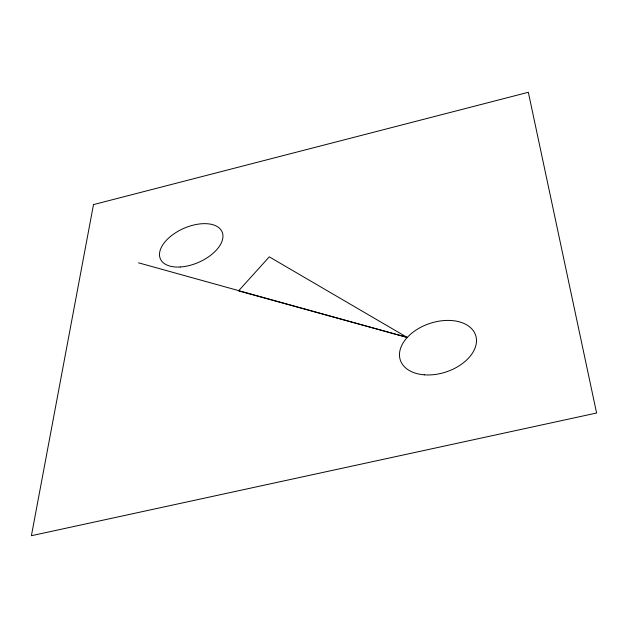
<?xml version="1.0" encoding="UTF-8"?>
<svg xmlns="http://www.w3.org/2000/svg" width="628" height="628" viewBox="0 0 628 628"><rect width="100%" height="100%" fill="white"/><g stroke="black" fill="none" stroke-linecap="round" stroke-linejoin="round"><path stroke-width="0.94" d="M407.164 337.409L238.538 290.882L269.286 256.852L407.164 337.409L138.545 262.826M93.493 204.602L31.4 535.715L596.6 413.02L528.336 92.285L93.493 204.602M180.197 266.994A33.692 18.534 -23.7 0 0 222.516 233.019A33.692 18.534 -23.7 0 0 170.965 236.073A33.692 18.534 -23.7 0 0 180.197 266.994M424.269 374.822A39.642 25.583 -18.2 0 0 476 336.545A39.642 25.583 -18.2 0 0 413.695 331.702A39.642 25.583 -18.2 0 0 424.269 374.822"/></g></svg>
